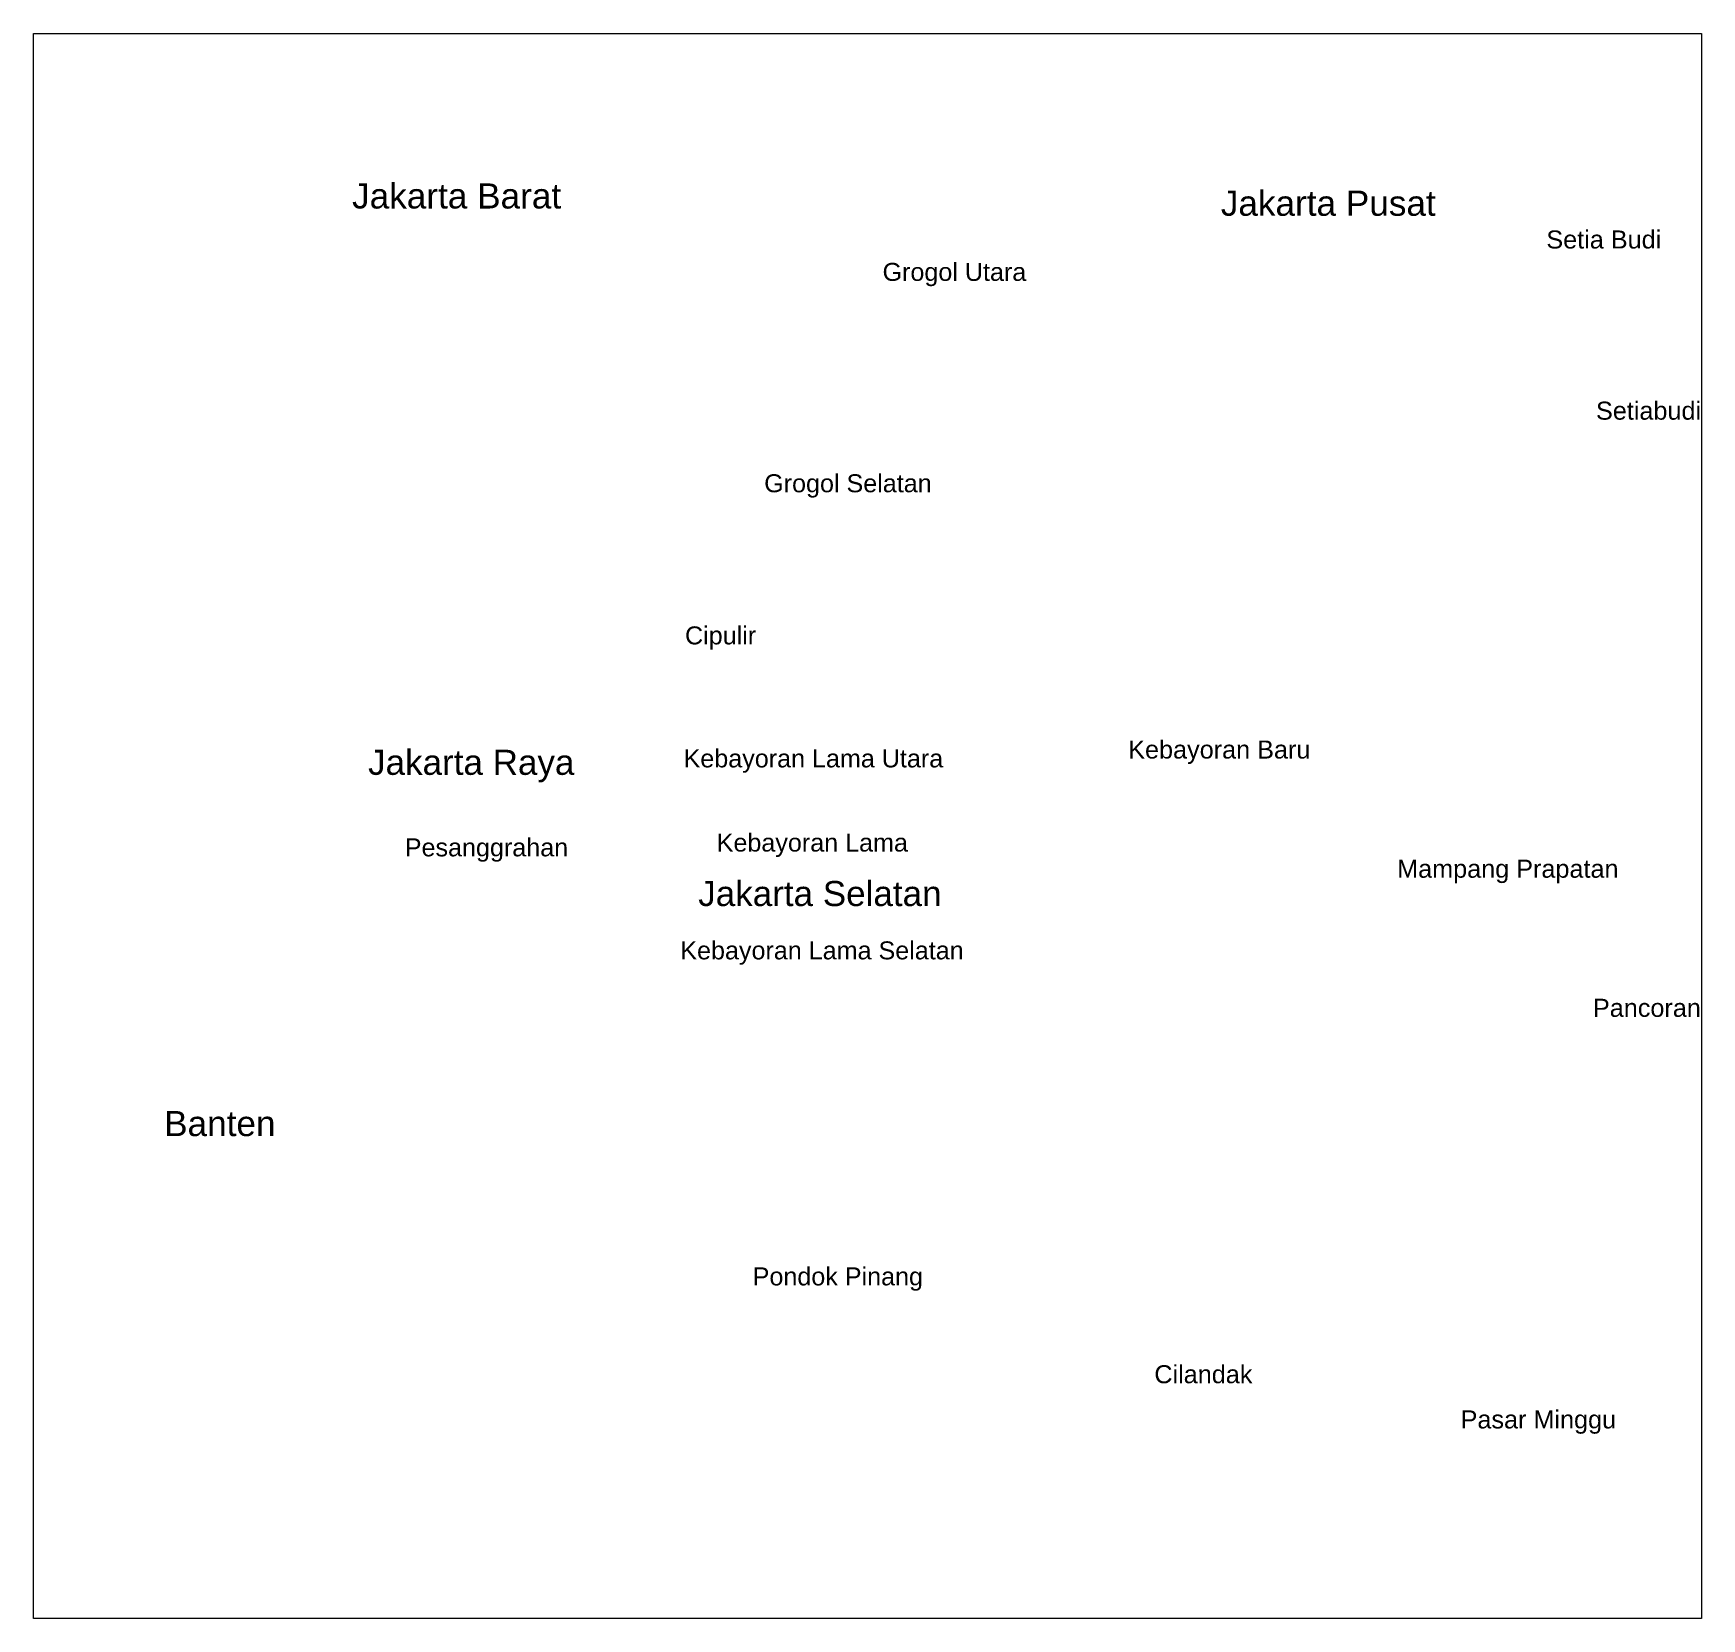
# Model space of a CAD drawing. Header units: inches. Extents: x -2504904 to 1187153, y -210426 to 1791474.
# Drawn here: x -582311 to -370753, y 43549 to 244548 of the extents above; entities that cross this region are included whole.
import ezdxf

# ---------------------------------------------------------------- set-up
doc = ezdxf.new("R2010")
doc.units = ezdxf.units.IN
doc.header["$MEASUREMENT"] = 0
doc.linetypes.add('PHANTOM2', pattern=[1.25, 0.625, -0.125, 0.125, -0.125, 0.125, -0.125])
doc.layers.add('Batas Luar', color=7, linetype='Continuous', lineweight=20)
doc.layers.add('Batas Wilayah', color=7, linetype='PHANTOM2')
doc.styles.get("Standard").update_dxf_attribs({"font": 'arial.ttf'})

msp = doc.modelspace()

# ---------------------------------------------------------------- linework, layer by layer
at = {"layer": 'Batas Luar'}
msp.add_lwpolyline([(-582311, 244548), (-370753, 244548), (-370753, 43549), (-582311, 43549)], close=True, dxfattribs=at)

# ---------------------------------------------------------------- texts
at = {"layer": 'Batas Wilayah', "attachment_point": 1}
for s, width, gutter_width, insert, char_height in [('Jakarta Barat', 26313.56, 15957, (-541891, 225534), 3191.33), ('Jakarta Pusat', 32119.8, 15957, (-431728, 224611), 3191.33), ('Setia Budi', 29559.58, 11441, (-390444, 219560), 2288.2), ('Grogol Utara', 18795.76, 11398, (-474626, 215443), 2279.57), ('Setiabudi', 29559.58, 11441, (-384149, 197854), 2288.2), ('Grogol Selatan', 36847.77, 11398, (-489635, 188644), 2279.57), ('Cipulir', 18795.76, 11398, (-499674, 169355), 2279.6), ('Kebayoran Baru', 33758.4, 11441, (-443469, 154889), 2288.15), ('Jakarta Raya', 26214.8, 15897, (-539861, 153715), 3179.36), ('Kebayoran Lama Utara', 33631.7, 11398, (-499856, 153759), 2279.57), ('Pesanggrahan', 18795.76, 11398, (-535209, 142479), 2279.57), ('Kebayoran Lama', 33631.7, 11398, (-495655, 143085), 2279.57), ('Mampang Prapatan', 29559.58, 11441, (-409367, 139777), 2288.15), ('Jakarta Selatan', 36999.83, 15897, (-497998, 137076), 3179.36), ('Kebayoran Lama Selatan', 40495.5, 11398, (-500271, 129417), 2279.57), ('Pancoran', 18866.57, 11441, (-384535, 122139), 2288.2), ('Banten', 26313.56, 15957, (-565730, 107920), 3191.3), ('Pondok Pinang', 30565.15, 11398, (-491093, 88081), 2279.57), ('Cilandak', 18866.57, 11441, (-440157, 75682), 2288.2), ('Pasar Minggu', 28874.06, 11441, (-401317, 69953), 2288.15)]:
    msp.add_mtext_dynamic_manual_height_columns(s, width=width, gutter_width=gutter_width, heights=[0], dxfattribs=dict(at, insert=insert, char_height=char_height))

doc.saveas('drawing.dxf')
